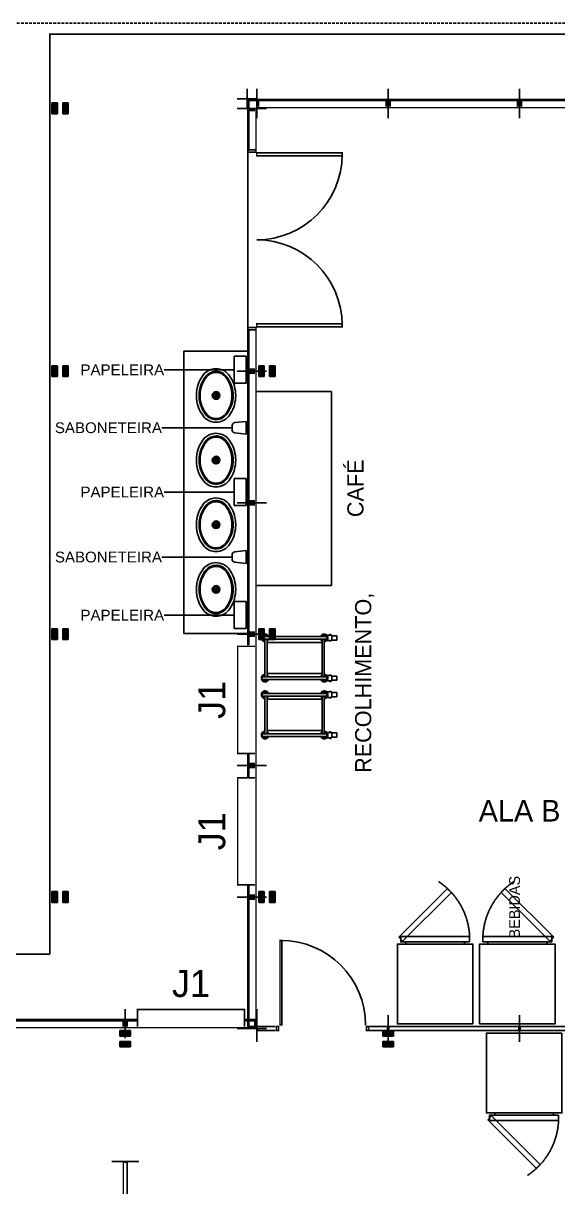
# Model space of a CAD drawing. Header units: millimetres. Extents: x -18806 to 201070, y -25046 to 92854.
# Drawn here: x -4263 to 697, y 76770 to 87568 of the extents above; entities that cross this region are included whole.
import ezdxf
from ezdxf.enums import TextEntityAlignment as Align

# ---------------------------------------------------------------- set-up
doc = ezdxf.new("R2010")
doc.units = ezdxf.units.MM
doc.header["$LTSCALE"] = 50
doc.linetypes.add('DASHED', pattern=[0.75, 0.5, -0.25])
doc.linetypes.add('HIDDEN2', pattern=[0.1875, 0.125, -0.0625])
for name, color, linetype in [('LAYA', 8, 'Continuous'), ('LAYC', 4, 'Continuous'), ('PILARES', 5, 'Continuous'), ('SAN', 7, 'Continuous'), ('SOB', 8, 'HIDDEN2')]:
    doc.layers.add(name, color=color, linetype=linetype)
doc.styles.add('2', font='stylu.ttf', dxfattribs={"height": 0.35})
doc.styles.add('arial', font='ARIAL.TTF')
doc.styles.add('L1', font='txt', dxfattribs={"height": 0.18})
doc.dimstyles.new('RB', dxfattribs={"dimscale": 0, "dimtxt": 0.15, "dimasz": 0.15, "dimexe": 0.15, "dimexo": 0.2, "dimgap": 0.05, "dimtad": 1, "dimzin": 1, "dimtxsty": 'arial', "dimcen": 0.09, "dimclrd": 7, "dimclre": 7, "dimclrt": 7, "dimadec": 1, "dimazin": 0, "dimtfac": 1, "dimtofl": 0, "dimtmove": 2, "dimatfit": 2, "dimfxl": 0, "dimarcsym": 0})

# ---------------------------------------------------------------- blocks, each defined once
blk = doc.blocks.new('C1')
at = {"color": 24}
for p, q in [((0, 0), (0.18, 0)), ((0, 0), (0, -0.18)), ((0.09, 0), (0.09, -0.18)), ((0, -0.09), (0.18, -0.09))]:
    blk.add_line(p, q, dxfattribs=at)
at = {"color": 170, "const_width": 0.026}
blk.add_lwpolyline([(0, -0.077), (0.077, -0.077), (0.077, 0)], dxfattribs=at)
at = {"style": 'L1', "flags": 3}
blk.add_attdef('BLOCO', (-0.018, 0.09), '', height=0.18, dxfattribs=at)
blk = doc.blocks.new('pilar')
for p, q in [((-0.05, 0.17), (0.05, 0.17)), ((-0.05, 0.12), (-0.05, 0.17)), ((0.05, 0.12), (-0.05, 0.12)), ((0.05, 0.17), (0.05, 0.12)), ((-0.05, 0.07), (0.05, 0.07)), ((-0.05, 0.02), (-0.05, 0.07)), ((0.05, 0.02), (-0.05, 0.02)), ((0.05, 0.07), (0.05, 0.02))]:
    blk.add_line(p, q)
for points in [[(0.05, 0.12), (-0.05, 0.12), (0.05, 0.17), (-0.05, 0.17)], [(0.05, 0.02), (-0.05, 0.02), (0.05, 0.07), (-0.05, 0.07)]]:
    blk.add_solid(points)
at = {"style": 'L1', "flags": 3}
blk.add_attdef('BLOCO', (0, -0.305), '', height=0.18, dxfattribs=at)
blk = doc.blocks.new('f1')
at = {"color": 24}
for p, q in [((0, 0.09), (0, -0.18)), ((1.22, 0.09), (1.22, -0.18))]:
    blk.add_line(p, q, dxfattribs=at)
at = {"color": 24, "const_width": 0.014}
blk.add_lwpolyline([(0, -0.007), (1.22, -0.007)], dxfattribs=at)
at = {"color": 170, "const_width": 0.026}
blk.add_lwpolyline([(0.013, -0.016), (0.013, -0.077), (1.207, -0.077), (1.207, -0.016)], dxfattribs=at)
at = {"style": 'L1', "flags": 3}
blk.add_attdef('BLOCO', (0, 0.224), '', height=0.18, dxfattribs=at)
blk = doc.blocks.new('dp1')
at = {"color": 24}
for p, q in [((0, 0.09), (0, -0.18)), ((2.44, 0.09), (2.44, -0.18))]:
    blk.add_line(p, q, dxfattribs=at)
at = {"color": 7, "const_width": 0.014}
for points in [[(0.441, 0.793), (0.441, 0), (0.413, 0), (0.413, 0.793)], [(1.999, 0.793), (1.999, 0), (2.027, 0), (2.027, 0.793)], [(0.406, -0.007), (0.385, -0.007), (0.385, -0.083), (0.406, -0.083)], [(2.034, -0.007), (2.055, -0.007), (2.055, -0.083), (2.034, -0.083)]]:
    blk.add_lwpolyline(points, close=True, dxfattribs=at)
at = {"color": 24, "const_width": 0.014}
for points in [[(0.376, -0.007), (0, -0.007)], [(2.064, -0.007), (2.44, -0.007)]]:
    blk.add_lwpolyline(points, dxfattribs=at)
at = {"color": 170, "const_width": 0.026}
for points in [[(0.376, -0.077), (0.013, -0.077), (0.013, -0.016)], [(2.064, -0.077), (2.427, -0.077), (2.427, -0.016)]]:
    blk.add_lwpolyline(points, dxfattribs=at)
at = {"color": 7, "const_width": 0.014}
blk.add_lwpolyline([(0.406, -0.083), (2.034, -0.083)], dxfattribs=at)
at = {"color": 7}
for centre, start, end in [((0.427, 0), 0, 90), ((2.013, 0), 90, 180)]:
    blk.add_arc(centre, 0.793, start, end, dxfattribs=at)
at = {"style": 'L1', "flags": 3}
blk.add_attdef('BLOCO', (0, 0.915), '', height=0.18, dxfattribs=at)
blk = doc.blocks.new('j1a')
at = {"color": 24}
for p, q in [((0, 0.09), (0, -0.18)), ((1.22, 0.09), (1.22, -0.18))]:
    blk.add_line(p, q, dxfattribs=at)
at = {"color": 24, "const_width": 0.014}
blk.add_lwpolyline([(0, -0.007), (1.22, -0.007)], dxfattribs=at)
at = {"color": 170, "const_width": 0.026}
for points in [[(0.013, -0.016), (0.013, -0.077), (0.105, -0.077)], [(1.115, -0.077), (1.207, -0.077), (1.207, -0.016)]]:
    blk.add_lwpolyline(points, dxfattribs=at)
at = {"color": 7, "const_width": 0.014}
blk.add_lwpolyline([(0.113, -0.016), (0.113, -0.177), (1.107, -0.177), (1.107, -0.016)], dxfattribs=at)
at = {"color": 7, "style": '2'}
blk.add_text('J1', height=0.25, rotation=180, dxfattribs=at).set_placement((0.61, -0.415), align=Align.MIDDLE)
at = {"style": 'L1', "flags": 3}
blk.add_attdef('BLOCO', (0, 0.199), '', height=0.18, dxfattribs=at)
blk = doc.blocks.new('j1a1')
at = {"color": 24}
for p, q in [((0, 0.09), (0, -0.18)), ((1.22, 0.09), (1.22, -0.18))]:
    blk.add_line(p, q, dxfattribs=at)
at = {"color": 3, "const_width": 0.014}
blk.add_lwpolyline([(0, -0.007), (1.22, -0.007)], dxfattribs=at)
at = {"color": 170, "const_width": 0.026}
for points in [[(0.013, -0.016), (0.013, -0.077), (0.105, -0.077)], [(1.115, -0.077), (1.207, -0.077), (1.207, -0.016)]]:
    blk.add_lwpolyline(points, dxfattribs=at)
at = {"color": 7, "const_width": 0.014}
blk.add_lwpolyline([(0.113, -0.016), (0.113, -0.177), (1.107, -0.177), (1.107, -0.016)], dxfattribs=at)
at = {"color": 7, "style": '2'}
blk.add_text('J1', height=0.25, rotation=180, dxfattribs=at).set_placement((0.61, -0.415), align=Align.MIDDLE)
at = {"style": 'L1', "flags": 3}
blk.add_attdef('BLOCO', (0, 0.199), '', height=0.18, dxfattribs=at)
blk = doc.blocks.new('f11')
at = {"color": 24}
for p, q in [((0, 0.09), (0, -0.18)), ((1.22, 0.09), (1.22, -0.18))]:
    blk.add_line(p, q, dxfattribs=at)
at = {"color": 3, "const_width": 0.014}
blk.add_lwpolyline([(0, -0.007), (1.22, -0.007)], dxfattribs=at)
at = {"color": 170, "const_width": 0.026}
blk.add_lwpolyline([(0.013, -0.016), (0.013, -0.077), (1.207, -0.077), (1.207, -0.016)], dxfattribs=at)
at = {"style": 'L1', "flags": 3}
blk.add_attdef('BLOCO', (0, 0.224), '', height=0.18, dxfattribs=at)
blk = doc.blocks.new('if11')
at = {"color": 24}
for p, q in [((0, -0.125), (0, 0.125)), ((1.22, -0.125), (1.22, 0.125))]:
    blk.add_line(p, q, dxfattribs=at)
at = {"color": 3, "const_width": 0.014}
blk.add_lwpolyline([(1.22, 0.018), (0, 0.018)], dxfattribs=at)
at = {"color": 24, "const_width": 0.014}
blk.add_lwpolyline([(0.007, 0.008), (0.007, -0.018), (1.213, -0.018), (1.213, 0.011)], dxfattribs=at)
at = {"style": 'L1', "flags": 3}
blk.add_attdef('BLOCO', (0, 0.305), '', height=0.18, dxfattribs=at)
blk = doc.blocks.new('ip1e1')
at = {"color": 24}
for p, q in [((0, -0.125), (0, 0.125)), ((1.22, -0.125), (1.22, 0.125))]:
    blk.add_line(p, q, dxfattribs=at)
at = {"color": 220, "const_width": 0.014}
blk.add_lwpolyline([(0.233, 0.818), (0.233, 0.032), (0.217, 0.032), (0.217, 0.818)], close=True, dxfattribs=at)
at = {"color": 3, "const_width": 0.014}
for points in [[(0, 0.018), (0.174, 0.018)], [(1.046, 0.018), (1.22, 0.018)]]:
    blk.add_lwpolyline(points, dxfattribs=at)
at = {"color": 24, "const_width": 0.014}
for points in [[(0.174, -0.018), (0.007, -0.018), (0.007, 0.008)], [(1.213, 0.011), (1.213, -0.018)], [(1.213, -0.018), (1.046, -0.018)]]:
    blk.add_lwpolyline(points, dxfattribs=at)
at = {"color": 7, "const_width": 0.014}
for points in [[(0.203, 0.018), (0.203, -0.018), (0.182, -0.018), (0.182, 0.018)], [(1.017, 0.018), (1.017, -0.018), (1.038, -0.018), (1.038, 0.018)]]:
    blk.add_lwpolyline(points, close=True, dxfattribs=at)
at = {"color": 220}
blk.add_arc((0.225, 0.032), 0.786, 0, 90, dxfattribs=at)
at = {"style": 'L1', "flags": 3}
blk.add_attdef('BLOCO', (0, 0.915), '', height=0.18, dxfattribs=at)
blk = doc.blocks.new('RV-2')
at = {"layer": 'LAYA', "linetype": 'HIDDEN2'}
blk.add_lwpolyline([(-0.15, -1.27), (0.302, -0.817), (0.338, -0.853), (-0.115, -1.305)], close=True, dxfattribs=at)
blk.add_arc((0.32, -0.835), 0.64, 180, 236.6497, dxfattribs=at)
at = {"layer": 'LAYC'}
for p, q in [((-0.273, -0.81), (-0.273, -0.79)), ((0.273, -0.81), (0.273, -0.79))]:
    blk.add_line(p, q, dxfattribs=at)
for points in [[(-0.35, -0.05), (0.35, -0.05), (0.35, -0.79), (-0.35, -0.79)], [(-0.32, -0.81), (0.32, -0.81), (0.32, -0.86), (-0.32, -0.86)]]:
    blk.add_lwpolyline(points, close=True, dxfattribs=at)
blk = doc.blocks.new('C_CANTONEIRA')
at = {"layer": 'SOB', "linetype": 'HIDDEN2'}
for p, q in [((-0.217, 0.338), (-0.217, 0.323)), ((-0.213, 0.338), (-0.217, 0.338)), ((-0.213, 0.33), (-0.217, 0.33)), ((-0.213, 0.347), (-0.213, 0.3)), ((-0.163, 0.347), (-0.213, 0.347)), ((-0.167, 0.394), (-0.207, 0.394)), ((-0.207, 0.394), (-0.207, 0.347)), ((-0.167, 0.394), (-0.167, 0.347)), ((-0.163, 0.347), (-0.163, 0.3)), ((-0.158, 0.338), (-0.163, 0.338)), ((-0.158, 0.33), (-0.163, 0.33)), ((-0.158, 0.338), (-0.158, 0.323)), ((0.163, 0.338), (0.158, 0.338)), ((0.158, 0.338), (0.158, 0.323)), ((0.163, 0.33), (0.158, 0.33)), ((0.163, 0.347), (0.163, 0.3)), ((0.167, 0.394), (0.167, 0.347)), ((0.207, 0.394), (0.167, 0.394)), ((0.213, 0.347), (0.167, 0.347)), ((0.207, 0.394), (0.207, 0.347)), ((0.213, 0.347), (0.213, 0.3)), ((0.218, 0.338), (0.213, 0.338)), ((0.218, 0.33), (0.213, 0.33)), ((0.218, 0.338), (0.218, 0.323)), ((-0.213, 0.323), (-0.217, 0.323)), ((-0.213, 0.251), (-0.213, 0.25)), ((-0.2, 0.3), (-0.2, -0.3)), ((-0.175, 0.3), (-0.2, 0.3)), ((-0.175, 0.3), (-0.175, -0.3)), ((0.175, 0.275), (-0.175, 0.275)), ((0.175, 0.255), (-0.175, 0.255)), ((-0.158, 0.323), (-0.163, 0.323)), ((-0.163, 0.251), (-0.163, 0.25)), ((-0.145, 0.255), (-0.145, -0.255)), ((0.145, -0.255), (0.145, 0.255)), ((0.163, 0.323), (0.158, 0.323)), ((0.163, 0.251), (0.163, 0.25)), ((0.2, 0.3), (0.175, 0.3)), ((0.175, -0.3), (0.175, 0.3)), ((0.2, -0.3), (0.2, 0.3)), ((0.218, 0.323), (0.213, 0.323)), ((0.213, 0.251), (0.213, 0.25)), ((-0.213, -0.298), (-0.213, -0.299)), ((-0.2, -0.3), (-0.175, -0.3)), ((-0.175, -0.255), (0.175, -0.255)), ((-0.175, -0.275), (0.175, -0.275)), ((-0.163, -0.298), (-0.163, -0.299)), ((0.163, -0.298), (0.163, -0.299)), ((0.175, -0.3), (0.2, -0.3)), ((0.213, -0.298), (0.213, -0.299))]:
    blk.add_line(p, q, dxfattribs=at)
for centre, radius, start, end in [((-0.187, 0.275), 0.0352, 359.4417, 249.2157), ((-0.187, 0.275), 0.0255, 119.3575, 240.6425), ((-0.187, 0.275), 0.0255, 75.2514, 104.7486), ((-0.187, 0.275), 0.0255, 359.2286, 60.6425), ((-0.187, 0.275), 0.0352, 290.7843, 324.7247), ((-0.187, 0.275), 0.0255, 299.3575, 307.0723), ((0.187, 0.275), 0.0352, 290.7843, 180.5583), ((0.187, 0.275), 0.0352, 215.2753, 249.2157), ((0.187, 0.275), 0.0255, 119.3575, 180.7714), ((0.187, 0.275), 0.0255, 232.9277, 240.6425), ((0.187, 0.275), 0.0255, 75.2514, 104.7486), ((0.187, 0.275), 0.0255, 299.3575, 60.6425), ((-0.187, -0.273), 0.0352, 110.7843, 357.5282), ((-0.187, -0.273), 0.0255, 119.3575, 240.6425), ((-0.187, -0.273), 0.0352, 31.6435, 69.2157), ((-0.187, -0.273), 0.0255, 46.4545, 60.6425), ((-0.187, -0.273), 0.0255, 299.3575, 356.584), ((0.187, -0.273), 0.0352, 182.4718, 69.2157), ((0.187, -0.273), 0.0352, 110.7843, 148.3565), ((0.187, -0.273), 0.0255, 183.416, 240.6425), ((0.187, -0.273), 0.0255, 119.3575, 133.5455), ((0.187, -0.273), 0.0255, 299.3575, 60.6425)]:
    blk.add_arc(centre, radius, start, end, dxfattribs=at)
blk = doc.blocks.new('Lavabo-03')
at = {"color": 7}
for p, q in [((-0.02, 0), (0.02, 0)), ((0, 0.02), (0, -0.02))]:
    blk.add_line(p, q, dxfattribs=at)
at = {"layer": 'SAN'}
for points in [[(0, 0.182, 0.145827), (-0.168, 0.134, 0.090827), (-0.22, 0.089, 0.12568), (-0.248, 0.015, 0.221372), (-0.206, -0.106, 0.186059), (0, -0.183, 0.186059)], [(0, 0.182, -0.145827), (0.168, 0.134, -0.090827), (0.22, 0.089, -0.12568), (0.248, 0.015, -0.221372), (0.206, -0.106, -0.186059), (0, -0.183, -0.186059)]]:
    blk.add_lwpolyline(points, format="xyb", dxfattribs=at)
blk.add_lwpolyline([(0, 0.158, 0.14623), (-0.155, 0.112, 0.09047), (-0.2, 0.073, 0.123903), (-0.224, 0.013, 0.21906), (-0.188, -0.087, 0.185248), (0, -0.158, 0.185248), (0.188, -0.087, 0.21906), (0.224, 0.013, 0.123903), (0.2, 0.073, 0.09047), (0.155, 0.112, 0.14623)], format="xyb", close=True, dxfattribs=at)
at = {"layer": 'SAN', "color": 9}
blk.add_lwpolyline([(0, 0.147, 0.14649), (-0.15, 0.104, 0.090282), (-0.192, 0.067, 0.122999), (-0.214, 0.011, 0.21789), (-0.182, -0.08, 0.184949), (0, -0.148, 0.184949), (0.182, -0.08, 0.21789), (0.214, 0.011, 0.122999), (0.192, 0.067, 0.090282), (0.15, 0.104, 0.14649)], format="xyb", close=True, dxfattribs=at)
blk.add_circle((0, 0), 0.0355, dxfattribs=at)
at = {"layer": 'SAN'}
for radius in [0.0305, 0.0205]:
    blk.add_circle((0, 0), radius, dxfattribs=at)

msp = doc.modelspace()

# ---------------------------------------------------------------- linework, layer by layer
at = {"color": 7, "linetype": 'DASHED'}
msp.add_lwpolyline([(8453.062, 79028.228), (8453.062, 87568.228), (-4616.938, 87568.228), (-4616.938, 79028.228)], dxfattribs=at)
at = {"color": 1}
msp.add_lwpolyline([(-4016.938, 78928.228), (-18646.938, 78928.228), (-18646.938, 66558.228), (41293.062, 66558.228), (41293.062, 78928.228), (8353.062, 78928.228), (8353.062, 87468.228), (-4016.938, 87468.228)], close=True, dxfattribs=at)
at = {"layer": 'LAYC'}
for p, q in [((-2173.938, 84523.506), (-2773.938, 84523.506)), ((-2773.938, 81903.506), (-2773.938, 84523.506)), ((-1403.938, 84150.94), (-2103.938, 84150.94)), ((-1403.938, 82350.94), (-1403.938, 84150.94)), ((-1403.938, 82350.94), (-2103.938, 82350.94)), ((-2173.938, 81903.506), (-2773.938, 81903.506))]:
    msp.add_line(p, q, dxfattribs=at)
for points in [[(-2305.745, 84477.091), (-2195.745, 84477.091), (-2195.745, 84227.091), (-2305.745, 84227.091)], [(-2305.745, 83342.445), (-2195.745, 83342.445), (-2195.745, 83092.445), (-2305.745, 83092.445)], [(-2305.745, 81949.921), (-2195.745, 81949.921), (-2195.745, 82199.921), (-2305.745, 82199.921)]]:
    msp.add_lwpolyline(points, close=True, dxfattribs=at)
for points in [[(-2299.184, 83861.571), (-2195.745, 83873.506), (-2195.745, 83753.506), (-2299.184, 83765.442, -0.380953496), (-2325.745, 83795.244), (-2325.745, 83831.769, -0.380953496)], [(-2299.184, 82661.571), (-2195.745, 82673.506), (-2195.745, 82553.506), (-2299.184, 82565.442, -0.380953496), (-2325.745, 82595.244), (-2325.745, 82631.769, -0.380953496)]]:
    msp.add_lwpolyline(points, format="xyb", close=True, dxfattribs=at)

# ---------------------------------------------------------------- block references
at = {"color": 7, "yscale": 1000, "zscale": 1000}
for name, p, xscale, rotation in [('C1', (-2096.938, 86778.228), 1000, 180), ('f1', (-876.938, 86778.228), 1000, 180), ('f1', (343.062, 86778.228), 1000, 180), ('f1', (1563.062, 86778.228), 1000, 180), ('dp1', (-2096.938, 86778.228), 1000, 270), ('f1', (-2096.938, 83118.228), -1000, 270), ('f1', (-2096.938, 83118.228), 1000, 270), ('j1a', (-2096.938, 81898.228), 1000, 270), ('j1a', (-2096.938, 80678.228), 1000, 270), ('f11', (-2096.938, 79458.228), 1000, 270), ('j1a1', (-2096.938, 78238.228), 1000, 180), ('f11', (-3316.938, 78238.228), 1000, 180), ('if11', (-876.938, 78238.228), -1000, 180), ('if11', (1563.062, 78238.228), 1000, 180), ('if11', (-3316.938, 77004.433), -1000, 90)]:
    msp.add_blockref(name, p, dxfattribs=dict(at, xscale=xscale, rotation=rotation))
at = {"color": 7, "xscale": 1000, "yscale": 1000, "zscale": 1000}
msp.add_blockref('ip1e1', (-2096.938, 78238.228), dxfattribs=at)
at = {"layer": 'LAYC', "yscale": 1000, "zscale": 1000}
for name, p, xscale, rotation in [('Lavabo-03', (-2473.938, 84113.506), -1000, 270), ('Lavabo-03', (-2473.938, 83513.506), 1000, 270), ('Lavabo-03', (-2473.938, 82913.506), 1000, 270), ('Lavabo-03', (-2473.938, 82313.506), -1000, 270), ('C_CANTONEIRA', (-1745.728, 81676.824), 1000, 270), ('C_CANTONEIRA', (-1745.728, 81148.84), 1000, 270), ('RV-2', (-440.474, 78231.468), 1000, 180), ('RV-2', (322.021, 78231.468), -1000, 180)]:
    msp.add_blockref(name, p, dxfattribs=dict(at, xscale=xscale, rotation=rotation))
at = {"layer": 'LAYC', "xscale": -1000, "yscale": 1000, "zscale": 1000}
msp.add_blockref('RV-2', (385.22, 78244.988), dxfattribs=at)
at = {"layer": 'PILARES', "color": 7, "xscale": 1000, "yscale": 1000, "zscale": 1000}
for p, rotation in [((-4016.938, 86778.228), 270), ((-4016.938, 84338.228), 270), ((-2096.938, 84338.228), 270), ((-4016.938, 81898.228), 270), ((-2096.938, 81898.228), 270), ((-4016.938, 79458.228), 270), ((-2096.938, 79458.228), 270), ((-3316.938, 78238.228), 180), ((-876.938, 78238.228), 180)]:
    msp.add_blockref('pilar', p, dxfattribs=dict(at, rotation=rotation))

# ---------------------------------------------------------------- texts
at = {"color": 7, "style": '2'}
for s, height, p in [('CAFÉ', 150, (-1105.616, 83252.211)), ('RECOLHIMENTO,', 150, (-1033.821, 81446.625)), ('BEBIDAS', 100, (346.305, 79364.789))]:
    msp.add_text(s, height=height, rotation=90, dxfattribs=at).set_placement(p, align=Align.CENTER)
msp.add_text('ALA B - SUPERVISORES - 32 LUGARES', height=200, dxfattribs=at).set_placement((2460.829, 80159.217), align=Align.CENTER)
at = {"layer": 'LAYC', "color": 7, "char_height": 100, "attachment_point": 6, "style": 'arial'}
for s, insert in [('PAPELEIRA', (-2956.239, 84352.091)), ('SABONETEIRA', (-2976.239, 83813.506)), ('PAPELEIRA', (-2956.239, 83217.445)), ('SABONETEIRA', (-2976.239, 82613.506)), ('PAPELEIRA', (-2956.239, 82074.921))]:
    msp.add_mtext(s, dxfattribs=dict(at, insert=insert))

# ---------------------------------------------------------------- leaders
at = {"layer": 'LAYC', "annotation_type": 0, "has_hookline": 1, "hookline_direction": 1}
for points, text_width in [([(-2305.745, 84352.091), (-2956.189, 84352.091)], 765.689), ([(-2325.745, 83813.506), (-2976.189, 83813.506)], 987.381), ([(-2305.745, 83217.445), (-2956.189, 83217.445)], 765.689), ([(-2325.745, 82613.506), (-2976.189, 82613.506)], 987.381), ([(-2305.745, 82074.921), (-2956.189, 82074.921)], 765.689)]:
    msp.add_leader(points, dimstyle='RB', override={"dimscale": 1, "dimtad": 0, "dimfxl": 0.01}, dxfattribs=dict(at, text_width=text_width))

doc.saveas('drawing.dxf')
